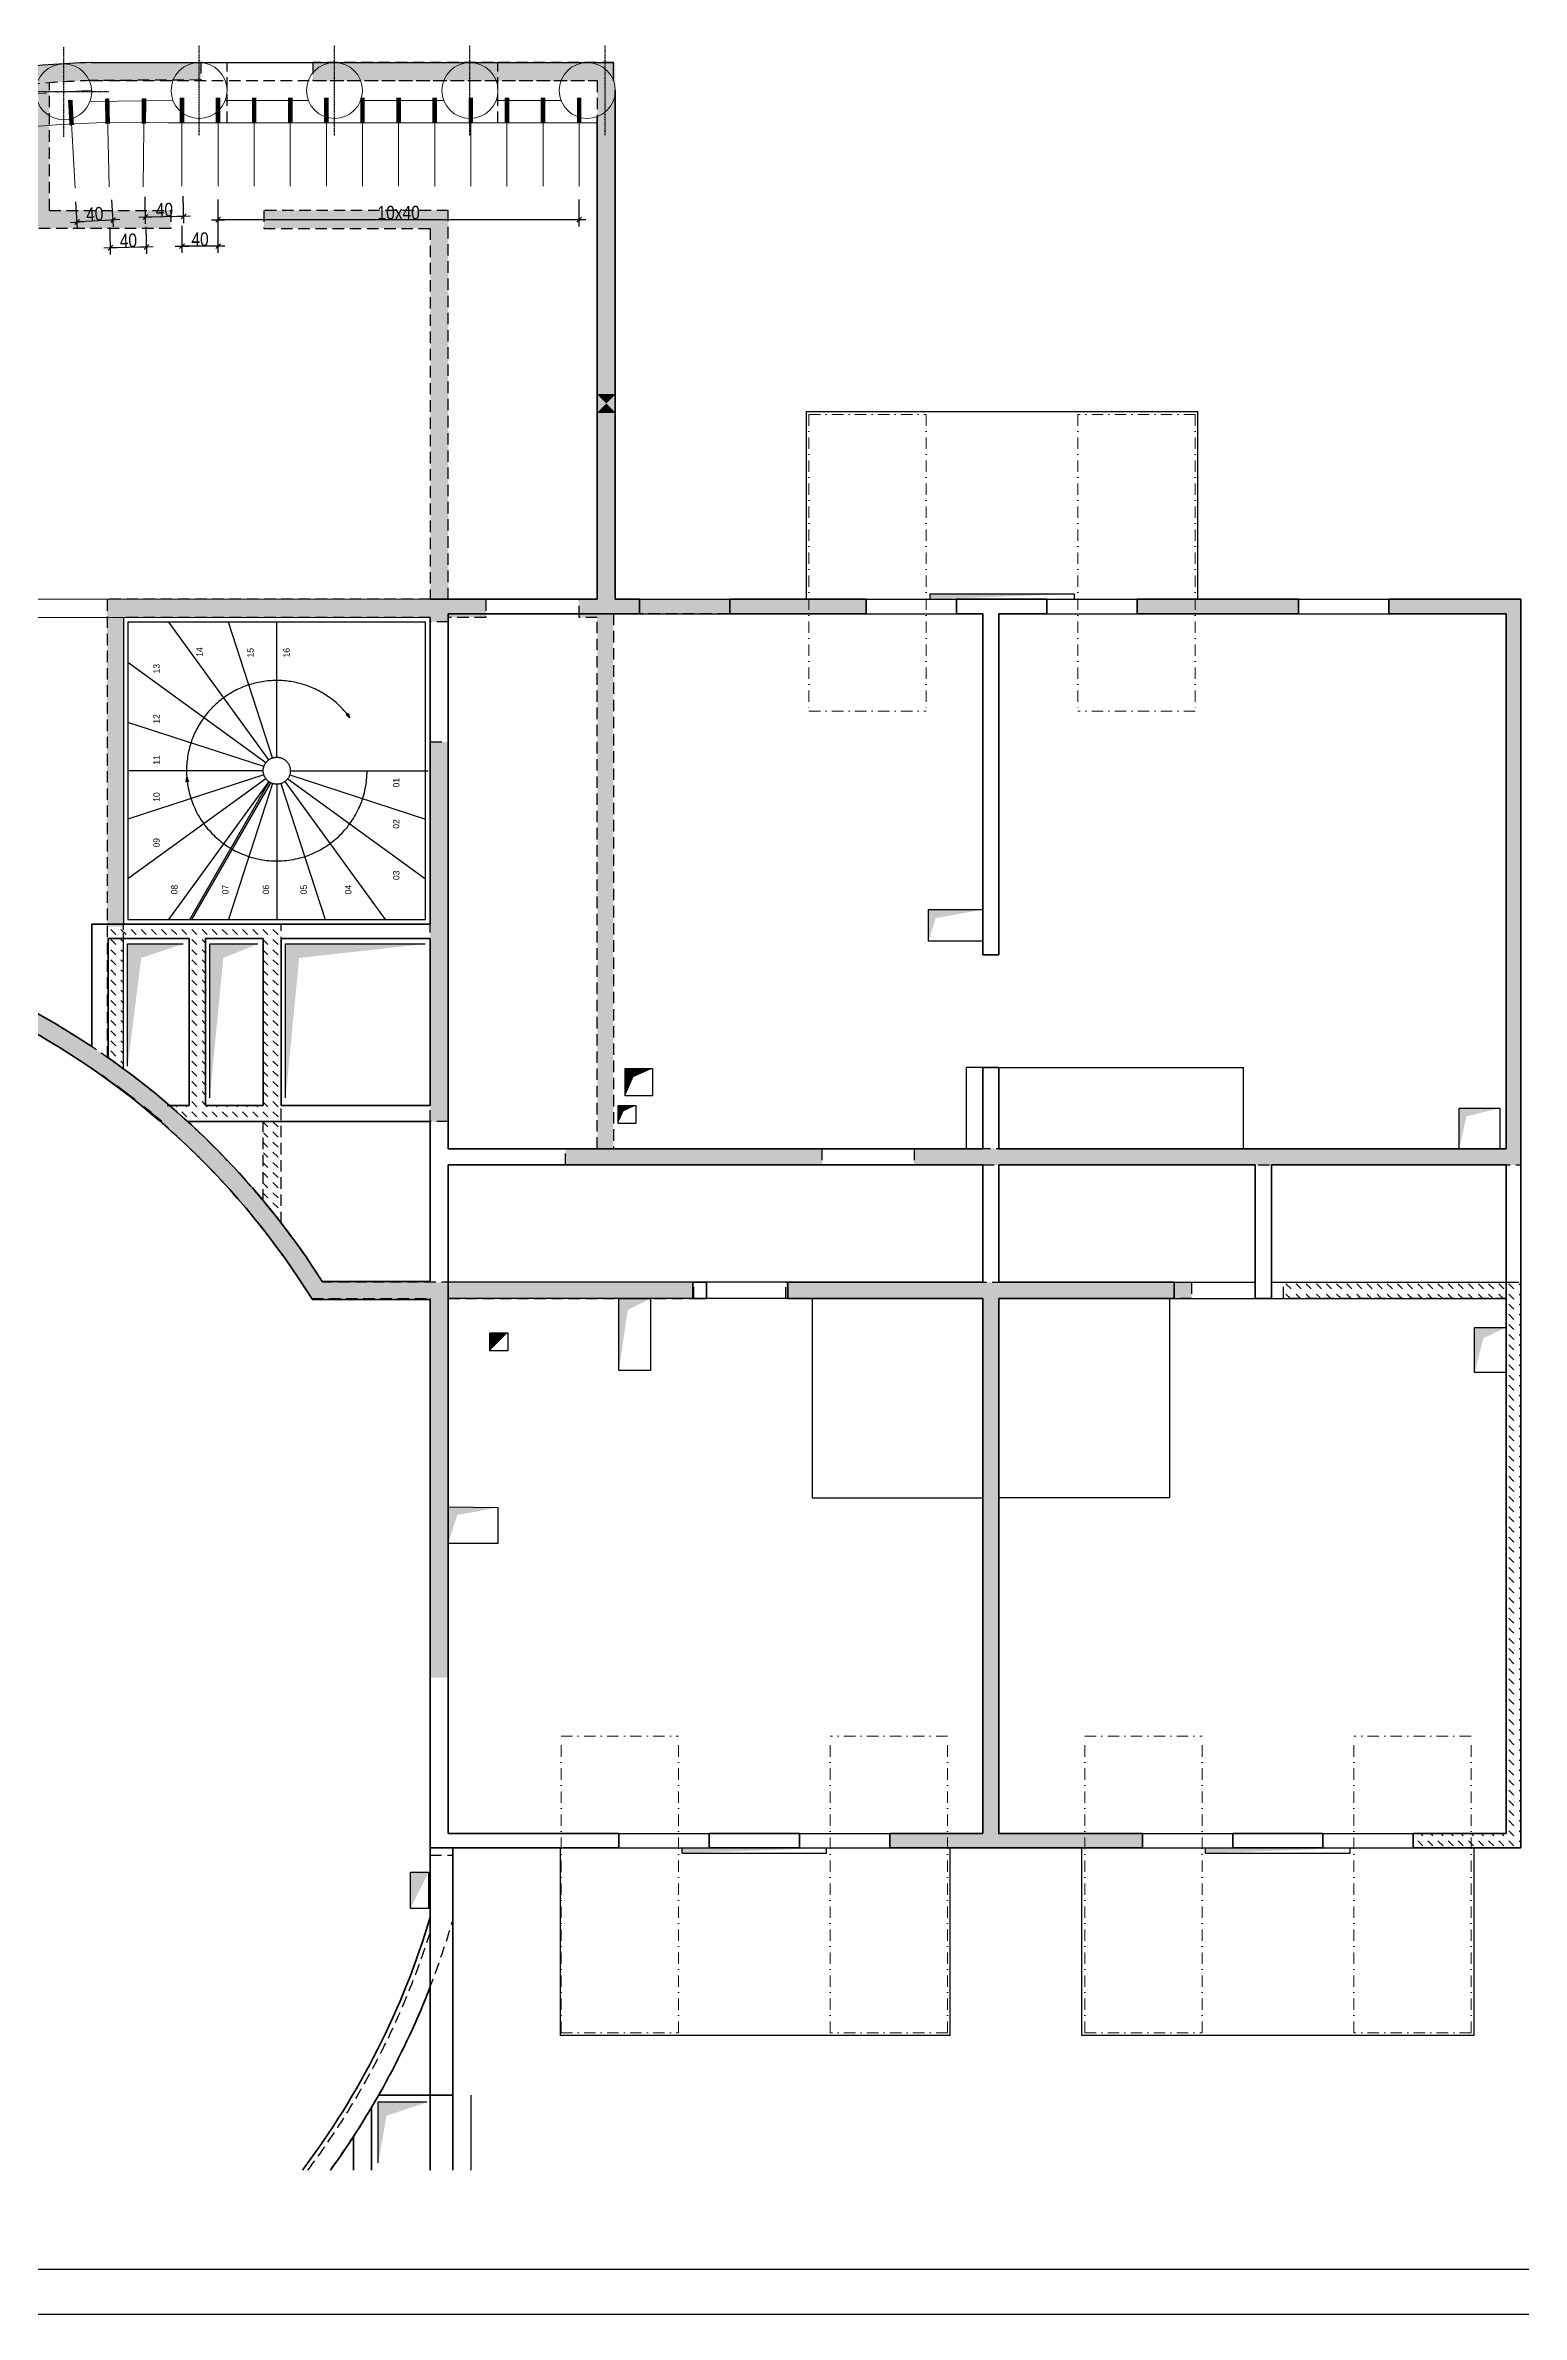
# Model space of a CAD drawing. Header units: millimetres. Extents: x 2049 to 26244, y -43633 to -34245.
# Drawn here: x 20095 to 21731, y -43633 to -41118 of the extents above; entities that cross this region are included whole.
import ezdxf

# ---------------------------------------------------------------- set-up
doc = ezdxf.new("R2010")
doc.units = ezdxf.units.MM
doc.linetypes.add('CACHEX2', pattern=[19.05, 12.7, -6.35])
doc.linetypes.add('TIRETPTX2', pattern=[50.8, 25.4, -12.7, 0, -12.7])
for name, color, linetype in [('01-Cad  2', 1, 'Continuous'), ('01_ARMA_INF', 50, 'Continuous'), ('01_cote_gen', 4, 'Continuous'), ('01_linteaux', 2, 'Continuous'), ('01_murs_sup', 2, 'CACHEX2'), ('01_poch_murs', 253, 'Continuous'), ('01_resv', 32, 'Continuous'), ('AA_COTES', 2, 'Continuous')]:
    doc.layers.add(name, color=color, linetype=linetype)
for name, color, linetype, lineweight in [('01_murs_coup', 5, 'Continuous', 60), ('01_PIEUX', 5, 'Continuous', 60), ('01_tram_axes', 2, 'TIRETPTX2', 9)]:
    doc.layers.add(name, color=color, linetype=linetype, lineweight=lineweight)
doc.styles.add('Eurostile', font='')
doc.styles.add('STYLE2', font='ARIALN.TTF')
doc.styles.get('Eurostile').set_extended_font_data('Eurostile')
doc.dimstyles.new('JB50', dxfattribs={"dimscale": 0.1, "dimtxt": 150, "dimasz": 15, "dimexe": 0.1, "dimexo": 0.1, "dimgap": 0.09, "dimtad": 1, "dimdec": 1, "dimdsep": 46, "dimtxsty": 'STYLE2', "dimblk1": 'BOND_G', "dimblk2": 'BOND_D', "dimsah": 1, "dimcen": 1.5, "dimdle": 0.01, "dimse1": 1, "dimse2": 1, "dimclrd": 4, "dimclre": 2, "dimclrt": 6, "dimazin": 2, "dimtfac": 2.333333, "dimtdec": 1, "dimtix": 1, "dimtmove": 2, "dimatfit": 3, "dimldrblk": 'BOND_G', "dimfxl": 1, "dimtolj": 1, "dimtzin": 0, "dimarcsym": 0})
pattern_1 = [(135, (7073.18, 5693.8384), (-11.2253202, 9e-16), [7.9375, -7.9375])]

# ---------------------------------------------------------------- blocks, each defined once
blk = doc.blocks.new('BOND_G')
at = {"layer": 'AA_COTES', "color": 0}
for p, q in [((5, 0), (-5, 0)), ((1.8, 1.8), (-1.8, -1.8)), ((0, -5), (0, 15))]:
    blk.add_line(p, q, dxfattribs=at)
blk = doc.blocks.new('BOND_D')
at = {"layer": 'AA_COTES', "color": 0}
for p, q in [((5, 0), (-5, 0)), ((-1.8, -1.8), (1.8, 1.8)), ((0, 5), (0, -15))]:
    blk.add_line(p, q, dxfattribs=at)
blk = doc.blocks.new('*D9534')
at = {"layer": '01_cote_gen', "color": 4, "lineweight": -2, "ltscale": 5, "transparency": 16777216}
blk.add_line((20685.2, -41311.2), (20288.2, -41311.2), dxfattribs=at)
at = {"layer": 'Defpoints', "color": 0, "ltscale": 5, "transparency": 16777216}
for p in [(20286.7, -41274), (20686.7, -41274), (20286.7, -41311.2)]:
    blk.add_point(p, dxfattribs=at)
at = {"layer": '01_cote_gen', "color": 4, "lineweight": -2, "ltscale": 5, "transparency": 16777216, "xscale": 1.5, "yscale": 1.5, "zscale": 1.5, "rotation": 180}
blk.add_blockref('BOND_D', (20286.7, -41311.2), dxfattribs=at)
at = {"layer": '01_cote_gen', "color": 4, "lineweight": -2, "ltscale": 5, "transparency": 16777216, "xscale": 1.5, "yscale": 1.5, "zscale": 1.5}
blk.add_blockref('BOND_G', (20686.7, -41311.2), dxfattribs=at)
at = {"layer": '01_cote_gen', "color": 6, "lineweight": 0, "ltscale": 5, "transparency": 16777216, "insert": (20486.7, -41303.5), "char_height": 15, "attachment_point": 5, "style": 'STYLE2'}
blk.add_mtext('\\A1;10x40', dxfattribs=at)
blk = doc.blocks.new('*D9535')
at = {"layer": '01_cote_gen', "color": 4, "lineweight": -2, "ltscale": 5, "transparency": 16777216}
blk.add_line((20285.2, -41340.5), (20248.2, -41340.5), dxfattribs=at)
at = {"layer": 'Defpoints', "color": 0, "ltscale": 5, "transparency": 16777216}
for p in [(20246.7, -41204), (20286.7, -41204), (20246.7, -41340.5)]:
    blk.add_point(p, dxfattribs=at)
at = {"layer": '01_cote_gen', "color": 4, "lineweight": -2, "ltscale": 5, "transparency": 16777216, "xscale": 1.5, "yscale": 1.5, "zscale": 1.5}
for name, p, rotation in [('BOND_D', (20246.7, -41340.5), 180.0000006317008), ('BOND_G', (20286.7, -41340.5), 6.317007716916124e-07)]:
    blk.add_blockref(name, p, dxfattribs=dict(at, rotation=rotation))
at = {"layer": '01_cote_gen', "color": 6, "lineweight": 0, "ltscale": 5, "transparency": 16777216, "insert": (20266.7, -41332.9), "char_height": 15, "attachment_point": 5, "rotation": 0, "style": 'STYLE2'}
blk.add_mtext('\\A1;40', dxfattribs=at)
blk = doc.blocks.new('*D9536')
at = {"layer": '01_cote_gen', "color": 4, "lineweight": -2, "ltscale": 5, "transparency": 16777216}
blk.add_line((20247, -41307.6), (20207.7, -41308.3), dxfattribs=at)
at = {"layer": 'Defpoints', "color": 0, "ltscale": 5, "transparency": 16777216}
for p in [(20204.4, -41204.8), (20246.7, -41204), (20206.2, -41308.3)]:
    blk.add_point(p, dxfattribs=at)
at = {"layer": '01_cote_gen', "color": 4, "lineweight": -2, "ltscale": 5, "transparency": 16777216, "xscale": 1.5, "yscale": 1.5, "zscale": 1.5}
for name, p, rotation in [('BOND_D', (20206.2, -41308.3), 181.0204025786133), ('BOND_G', (20248.5, -41307.6), 1.020402578613293)]:
    blk.add_blockref(name, p, dxfattribs=dict(at, rotation=rotation))
at = {"layer": '01_cote_gen', "color": 6, "lineweight": 0, "ltscale": 5, "transparency": 16777216, "insert": (20227.2, -41300.3), "char_height": 15, "attachment_point": 5, "rotation": 1.0204, "style": 'STYLE2'}
blk.add_mtext('\\A1;40', dxfattribs=at)
blk = doc.blocks.new('*D9537')
at = {"layer": '01_cote_gen', "color": 4, "lineweight": -2, "ltscale": 5, "transparency": 16777216}
blk.add_line((20205.9, -41341.6), (20169, -41342.4), dxfattribs=at)
at = {"layer": 'Defpoints', "color": 0, "ltscale": 5, "transparency": 16777216}
for p in [(20164.4, -41205.7), (20204.4, -41204.8), (20167.5, -41342.4)]:
    blk.add_point(p, dxfattribs=at)
at = {"layer": '01_cote_gen', "color": 4, "lineweight": -2, "ltscale": 5, "transparency": 16777216, "xscale": 1.5, "yscale": 1.5, "zscale": 1.5}
for name, p, rotation in [('BOND_D', (20167.5, -41342.4), 181.282014071053), ('BOND_G', (20207.4, -41341.5), 1.282014071053048)]:
    blk.add_blockref(name, p, dxfattribs=dict(at, rotation=rotation))
at = {"layer": '01_cote_gen', "color": 6, "lineweight": 0, "ltscale": 5, "transparency": 16777216, "insert": (20187.3, -41334.3), "char_height": 15, "attachment_point": 5, "rotation": 1.282, "style": 'STYLE2'}
blk.add_mtext('\\A1;40', dxfattribs=at)
blk = doc.blocks.new('*D9538')
at = {"layer": '01_cote_gen', "color": 4, "lineweight": -2, "ltscale": 5, "transparency": 16777216}
blk.add_line((20168.9, -41311.6), (20132, -41313.7), dxfattribs=at)
at = {"layer": 'Defpoints', "color": 0, "ltscale": 5, "transparency": 16777216}
for p in [(20124.5, -41207.2), (20164.4, -41204.9), (20130.5, -41313.8)]:
    blk.add_point(p, dxfattribs=at)
at = {"layer": '01_cote_gen', "color": 4, "lineweight": -2, "ltscale": 5, "transparency": 16777216, "xscale": 1.5, "yscale": 1.5, "zscale": 1.5}
for name, p, rotation in [('BOND_D', (20130.5, -41313.8), 183.2279140710264), ('BOND_G', (20170.4, -41311.6), 3.227914071026428)]:
    blk.add_blockref(name, p, dxfattribs=dict(at, rotation=rotation))
at = {"layer": '01_cote_gen', "color": 6, "lineweight": 0, "ltscale": 5, "transparency": 16777216, "insert": (20150, -41305), "char_height": 15, "attachment_point": 5, "rotation": 3.2279, "style": 'STYLE2'}
blk.add_mtext('\\A1;40', dxfattribs=at)

msp = doc.modelspace()

# ---------------------------------------------------------------- hatches: boundary and pattern name
at = {"layer": '01_murs_sup', "ltscale": 200}
h = msp.add_hatch(dxfattribs=at)
h.set_pattern_fill('DASH', color=256, scale=2.5, angle=135)
h.set_pattern_definition(pattern_1)
h.paths.add_polyline_path([(20234.16, -41300.94), (20099.81, -41300.94), (20099.81, -41159.55, -0.0095803), (20146.67, -41157.01), (20267.6, -41156.37), (20267.49, -41136.37), (20146.26, -41137.01, 0.3003693), (19028.36, -41932.28), (19049.82, -41932.28, -0.111323), (19352.58, -41486.72), (19352.58, -41932.28), (19372.58, -41932.28), (19372.58, -41468.42, -0.1614566), (20079.81, -41161.18), (20079.81, -41320.94), (20234.16, -41320.94)])
h.paths.add_polyline_path([(19809.63, -41615.68), (19774.63, -41615.68), (19774.63, -41650.68), (19809.63, -41650.68)], flags=17)
h.paths.add_polyline_path([(20000.08, -41588.68), (19965.08, -41588.68), (19965.08, -41623.68), (20000.08, -41623.68)], flags=17)
h = msp.add_hatch(dxfattribs=at)
h.set_pattern_fill('DASH', color=256, scale=2.5, angle=135)
h.set_pattern_definition(pattern_1)
h.paths.add_polyline_path([(20726.67, -41137.02), (20391.72, -41137.02), (20391.72, -41157.02), (20706.67, -41157.02), (20706.63, -41732), (20686.5, -41732), (20686.5, -41752), (20706.67, -41752), (20706.67, -42341), (20671.63, -42341), (20671.63, -42358.95), (20955.67, -42358.95), (20955.67, -42341), (20724.67, -42341), (20724.67, -41748), (21004.67, -41748), (21004.67, -41732), (20726.67, -41732)])
h.paths.add_polyline_path([(20583.42, -41732), (20541.71, -41732), (20541.71, -41300.94), (20337.36, -41300.94), (20337.36, -41320.94), (20521.71, -41320.94), (20521.71, -41732), (20163.71, -41732), (20163.71, -42095), (20181.71, -42095), (20181.71, -41752), (20521.71, -41752), (20521.71, -41756.9), (20541.76, -41756.9), (20541.71, -41752), (20583.42, -41752)])
h = msp.add_hatch(dxfattribs=at)
h.set_pattern_fill('DASH', color=256, scale=2.5, angle=135)
h.set_pattern_definition(pattern_1)
h.paths.add_polyline_path([(20541.67, -41890), (20521.71, -41890), (20521.71, -42311), (20541.71, -42311)])
h.paths.add_polyline_path([(21483.67, -41732), (21304.67, -41732), (21304.67, -41748), (21483.67, -41748)], flags=17)
h.paths.add_polyline_path([(21729.67, -41732), (21583.67, -41732), (21583.67, -41748), (21713.67, -41748), (21713.67, -42341), (21057.67, -42341), (21057.67, -42358.95), (21729.67, -42359)])
h.paths.add_polyline_path([(21365.09, -42489.05), (20915.67, -42489.05), (20915.67, -42507), (21133.67, -42507), (21133.67, -43100), (21030.67, -43100), (21030.67, -43116), (21310.67, -43116), (21310.67, -43100), (21151.67, -43100), (21151.67, -42507), (21365.09, -42506.95)])
h.paths.add_polyline_path([(22643.67, -42341), (22327.71, -42341), (22327.63, -41748), (22423.67, -41748), (22423.67, -41732), (22163.67, -41732), (22163.67, -41748), (22309.71, -41748), (22309.71, -42341), (22097.71, -42341), (22097.71, -42359), (22643.67, -42359)])
for points in [[(20430.59, -41858.46), (20432.62, -41863.22), (20428.48, -41860.11)], [(20251.24, -41934.22), (20251.97, -41929.1), (20253.9, -41933.9)]]:
    msp.add_hatch(color=256, dxfattribs=at).paths.add_polyline_path(points)
h = msp.add_hatch(dxfattribs=at)
h.set_pattern_fill('DASH', color=256, scale=2.5, angle=135)
h.set_pattern_definition(pattern_1)
h.paths.add_polyline_path([(20813.57, -42489), (20402.66, -42489, 0.2561511), (19656.09, -42079.68), (19372.58, -42079.68), (19372.58, -41932.28), (19352.58, -41932.28), (19352.58, -42099.68), (19656.09, -42099.68, -0.2587896), (20390.37, -42507), (20521.67, -42507), (20521.67, -42927.32), (20541.67, -42927.32), (20541.67, -42507), (20813.68, -42507.05)])
h = msp.add_hatch(dxfattribs=at)
h.set_pattern_fill('DASH', color=256, scale=2.5, angle=135)
h.set_pattern_definition([(135, (7073.48, 5693.8384), (-11.2253202, 9e-16), [7.9375, -7.9375])])
edge = h.paths.add_edge_path()
edge.add_line((20357.01, -42092), (20164.01, -42092))
edge.add_line((20164.01, -42092), (20164.01, -42239.62))
edge.add_arc((19656.39, -42965.17), 885.5, 53.58804, 55.02218, ccw=False)
edge.add_line((20182.01, -42252.55), (20182.01, -42108))
edge.add_line((20182.01, -42108), (20254.76, -42108))
edge.add_line((20254.76, -42108), (20254.76, -42293))
edge.add_line((20254.76, -42293), (20230.5, -42293))
edge.add_arc((20170.84, -42391.51), 115.17, 44.35067, 58.79728, ccw=False)
edge.add_line((20253.19, -42311), (20337.01, -42311))
edge.add_line((20337.01, -42311), (20337.01, -42398.73))
edge.add_arc((19656.39, -42965.17), 885.5, 37.70066, 39.76896, ccw=False)
edge.add_line((20357.01, -42423.66), (20357.01, -42092))
h.paths.add_polyline_path([(20337.01, -42108), (20337.01, -42293), (20272.76, -42293), (20272.76, -42108)], flags=16)
h = msp.add_hatch(dxfattribs=at)
h.set_pattern_fill('DASH', color=256, scale=2.5, angle=135)
h.set_pattern_definition(pattern_1)
h.paths.add_polyline_path([(21729.67, -42489), (21467.09, -42489), (21467.09, -42506.95), (21713.67, -42507), (21713.67, -43100), (21610.67, -43100), (21610.67, -43116), (21729.67, -43116)])

# ---------------------------------------------------------------- linework, layer by layer
at = {"layer": '01-Cad  2'}
for p, q in [((25194.09, -43583.32, 0.01), (18929.23, -43583.32, -0.3)), ((25194.09, -43633.32, 0.01), (18879.23, -43633.32, -0.3))]:
    msp.add_line(p, q, dxfattribs=at)
at = {"layer": '01_ARMA_INF', "linetype": 'Continuous', "lineweight": 0}
for p, q in [((20128.43, -41276.36), (20122.91, -41178.52)), ((20165.97, -41274.93), (20163.78, -41176.95)), ((20203.54, -41274.77), (20204.68, -41176.77)), ((20246.67, -41274.02), (20246.67, -41176.02)), ((20286.67, -41274.02), (20286.67, -41176.02)), ((20326.67, -41274.02), (20326.67, -41176.02)), ((20366.67, -41274.02), (20366.67, -41176.02)), ((20406.67, -41274.02), (20406.67, -41176.02)), ((20446.67, -41274.02), (20446.67, -41176.02)), ((20486.67, -41274.02), (20486.67, -41176.02)), ((20526.67, -41274.02), (20526.67, -41176.02)), ((20566.67, -41274.02), (20566.67, -41176.02)), ((20606.67, -41274.02), (20606.67, -41176.02)), ((20646.67, -41274.02), (20646.67, -41176.02)), ((20686.67, -41274.02), (20686.67, -41176.02))]:
    msp.add_line(p, q, dxfattribs=at)
at = {"layer": '01_ARMA_INF', "linetype": 'Continuous', "lineweight": 0, "const_width": 5, "flags": 128}
for points in [[(20164.4, -41204.94), (20163.78, -41176.95)], [(20204.35, -41204.77), (20204.68, -41176.77)], [(20246.67, -41204.02), (20246.67, -41176.02)], [(20286.67, -41204.02), (20286.67, -41176.02)], [(20326.67, -41204.02), (20326.67, -41176.02)], [(20366.67, -41204.02), (20366.67, -41176.02)], [(20406.67, -41204.02), (20406.67, -41176.02)], [(20446.67, -41204.02), (20446.67, -41176.02)], [(20486.67, -41204.02), (20486.67, -41176.02)], [(20526.67, -41204.02), (20526.67, -41176.02)], [(20566.67, -41204.02), (20566.67, -41176.02)], [(20606.67, -41204.02), (20606.67, -41176.02)], [(20646.67, -41204.02), (20646.67, -41176.02)], [(20686.67, -41204.02), (20686.67, -41176.02)], [(20124.48, -41206.47), (20122.91, -41178.52)]]:
    msp.add_lwpolyline(points, dxfattribs=at)
at = {"layer": '01_linteaux', "linetype": 'TIRETPTX2', "ltscale": 0.01}
for p, q in [((20115.73, -41219.44), (20115.73, -41119.44)), ((20265.65, -41218.02), (20265.65, -41118.02)), ((20415.65, -41218.02), (20415.65, -41118.02)), ((20565.65, -41218.02), (20565.65, -41118.02)), ((20715.65, -41218.02), (20715.65, -41118.02)), ((20715.65, -41218.02), (20715.65, -41118.02)), ((20165.73, -41169.44), (20065.73, -41169.44))]:
    msp.add_line(p, q, dxfattribs=at)
at = {"layer": '01_linteaux', "ltscale": 0.1}
for p, q in [((20938.14, -41524), (20938.14, -41732)), ((20938.14, -41524), (21372.14, -41524)), ((21372.14, -41732), (21372.14, -41524)), ((21075.14, -41726), (21235.14, -41726)), ((21075.14, -41726), (21075.14, -41732)), ((21235.14, -41726), (21235.14, -41732)), ((20753.67, -41732), (20853.67, -41732)), ((20753.67, -41748), (20853.67, -41748)), ((21004.67, -41732), (21104.67, -41732)), ((21004.67, -41748), (21104.67, -41748)), ((21204.67, -41732), (21304.67, -41732)), ((21204.67, -41748), (21304.67, -41748)), ((21483.69, -41732), (21583.69, -41732)), ((21483.69, -41748), (21583.69, -41748)), ((21115.67, -42341), (21115.67, -42251)), ((21133.67, -42251), (21115.67, -42251)), ((21151.67, -42251), (21422.67, -42251)), ((21422.67, -42341), (21422.67, -42251)), ((20812.67, -42489), (20541.67, -42489)), ((20812.67, -42507), (20541.67, -42507)), ((20917.67, -42489), (20827.67, -42489)), ((20917.67, -42507), (20827.67, -42507)), ((20944.67, -42507), (20944.67, -42728)), ((21340.67, -42507), (21340.67, -42728)), ((21345.67, -42489), (21435.67, -42489)), ((21345.67, -42507), (21435.67, -42507)), ((21453.67, -42489), (21713.67, -42489)), ((21453.67, -42507), (21713.67, -42507)), ((20944.67, -42728), (21133.67, -42728)), ((21340.67, -42728), (21151.67, -42728)), ((20730.67, -43100), (20830.67, -43100)), ((20930.67, -43100), (21030.67, -43100)), ((21310.67, -43100), (21410.67, -43100)), ((21510.67, -43100), (21610.67, -43100)), ((20665.67, -43116), (20665.67, -43324)), ((20730.67, -43116), (20830.67, -43116)), ((20800.67, -43122), (20800.67, -43116)), ((20800.67, -43122), (20960.67, -43122)), ((20930.2, -43116), (20830.2, -43116)), ((20930.67, -43116), (21030.67, -43116)), ((20960.67, -43122), (20960.67, -43116)), ((21097.67, -43324), (21097.67, -43116)), ((21243.67, -43324), (21243.67, -43116)), ((21310.67, -43116), (21410.67, -43116)), ((21380.67, -43122), (21380.67, -43116)), ((21380.67, -43122), (21540.67, -43122)), ((21511.2, -43116), (21411.2, -43116)), ((21510.67, -43116), (21610.67, -43116)), ((21540.67, -43122), (21540.67, -43116)), ((21677.67, -43116), (21677.67, -43324)), ((21097.67, -43324), (20665.67, -43324)), ((21677.67, -43324), (21243.67, -43324))]:
    msp.add_line(p, q, dxfattribs=at)
at = {"layer": '01_linteaux', "color": 253}
for p, q in [((20463.59, -43398.01), (20463.59, -43465.25)), ((20517.81, -43398.01), (20463.59, -43398.01))]:
    msp.add_line(p, q, dxfattribs=at)
at = {"layer": '01_linteaux', "linetype": 'Continuous', "ltscale": 0.05}
msp.add_line((20566.67, -43390), (20566.67, -43473.09), dxfattribs=at)
at = {"layer": '01_linteaux', "ltscale": 0.1}
for points in [[(21075.14, -41732), (21075.14, -41726), (21235.14, -41726)], [(20800.67, -43122), (20800.67, -43116), (20960.67, -43116)], [(21380.67, -43122), (21380.67, -43116), (21540.67, -43116)]]:
    msp.add_solid(points, dxfattribs=at)
at = {"layer": '01_linteaux', "color": 253}
for points in [[(20517.81, -43398.01), (20463.59, -43398.01), (20473.24, -43412.98)], [(20463.59, -43398.01), (20463.59, -43467.88), (20473.24, -43412.98)]]:
    msp.add_solid(points, dxfattribs=at)
at = {"layer": '01_murs_coup', "ltscale": 0.1}
for p, q in [((20726.67, -41732), (20726.67, -41168.02)), ((20726.67, -41732), (20726.67, -41168.02)), ((20706.67, -41732), (20706.67, -41197)), ((20706.67, -41732), (20706.67, -41197)), ((20706.67, -41732), (20521.68, -41732)), ((20706.67, -41732), (20521.68, -41732)), ((20521.68, -42092), (20521.68, -41752)), ((20541.67, -41748), (20541.67, -42341)), ((20753.67, -41748), (20541.67, -41748)), ((20541.67, -41748), (20541.67, -42341.06)), ((20541.68, -41748), (20541.68, -41758)), ((20753.67, -41732), (20726.67, -41732)), ((20753.67, -41732), (20753.67, -41748)), ((21004.67, -41732), (20853.67, -41732)), ((20853.67, -41732), (20853.67, -41748)), ((21004.67, -41748), (20853.67, -41748)), ((21004.67, -41732), (21004.67, -41748)), ((21204.67, -41732), (21104.67, -41732)), ((21104.67, -41732), (21104.67, -41748)), ((21204.67, -41732), (21104.67, -41732)), ((21133.67, -41748), (21104.67, -41748)), ((21133.67, -41748), (21133.67, -42126)), ((21204.67, -41748), (21151.67, -41748)), ((21151.67, -41748), (21151.67, -42126)), ((21204.67, -41732), (21204.67, -41748)), ((21483.69, -41732), (21304.67, -41732)), ((21304.67, -41732), (21304.67, -41748)), ((21483.69, -41748), (21304.67, -41748)), ((21483.69, -41732), (21483.69, -41748)), ((21729.67, -41732), (21583.69, -41732)), ((21583.69, -41732), (21583.69, -41748)), ((21713.67, -41748), (21583.69, -41748)), ((21713.67, -42341), (21713.67, -41748)), ((21729.67, -43116), (21729.67, -41732)), ((20146.72, -42092), (20521.67, -42092)), ((20146.72, -42092), (20146.72, -42227.77)), ((20164.72, -42108), (20254.72, -42108)), ((20164.72, -42108), (20164.72, -42240.06)), ((20254.72, -42108), (20254.72, -42293)), ((20272.72, -42108), (20336.67, -42108)), ((20272.72, -42108), (20272.72, -42293)), ((20336.67, -42108), (20336.67, -42293)), ((20356.67, -42108), (20356.67, -42293)), ((20356.67, -42108), (20521.67, -42108)), ((20521.67, -42108), (20521.67, -42293)), ((21133.67, -42126), (21151.67, -42126)), ((21133.67, -42251), (21133.67, -42341)), ((21133.67, -42251), (21151.67, -42251)), ((21151.67, -42251), (21151.67, -42341)), ((20230.28, -42293), (20254.72, -42293)), ((20272.72, -42293), (20336.67, -42293)), ((20356.67, -42293), (20521.67, -42293)), ((20252.97, -42311), (20521.67, -42311)), ((20521.67, -42488), (20521.67, -42311)), ((20521.67, -42488), (20521.67, -42311)), ((20541.67, -42341), (21133.67, -42341)), ((21151.67, -42341), (21713.67, -42341)), ((20541.67, -42358.95), (20541.67, -43100)), ((20541.67, -42359), (21133.67, -42359)), ((20541.67, -42359), (20541.67, -43100)), ((21133.67, -42359), (21133.67, -42489)), ((21151.67, -42359), (21151.67, -42489)), ((21151.67, -42359), (21435.67, -42359)), ((21435.67, -42359), (21435.67, -42507)), ((21453.67, -42359), (21453.67, -42507)), ((21453.67, -42359), (21713.67, -42359)), ((21713.67, -43100), (21713.67, -42359)), ((20521.67, -42508), (20391.07, -42508)), ((20521.67, -42508), (20391.07, -42508)), ((20521.67, -42488), (20402.1, -42488)), ((20521.66, -43209.97), (20521.67, -42508)), ((20521.67, -42508), (20521.67, -43116)), ((20812.67, -42489), (20827.67, -42489)), ((20812.67, -42507), (20812.67, -42489)), ((20812.67, -42507), (20827.67, -42507)), ((20827.67, -42507), (20827.67, -42489)), ((20917.67, -42489), (21133.67, -42489)), ((20917.67, -42507), (20917.67, -42489)), ((20917.67, -42507), (21133.67, -42507)), ((21133.67, -42507), (21133.67, -43100)), ((21151.67, -42489), (21345.67, -42489)), ((21151.67, -42507), (21151.67, -43100)), ((21151.67, -42507), (21345.67, -42507)), ((21345.67, -42507), (21345.67, -42489)), ((21435.67, -42507), (21453.67, -42507)), ((20541.67, -43100), (20730.67, -43100)), ((20730.67, -43100), (20730.67, -43116)), ((20830.67, -43100), (20930.67, -43100)), ((20830.67, -43100), (20830.67, -43116)), ((20930.67, -43100), (20930.67, -43116)), ((21030.67, -43100), (21133.67, -43100)), ((21030.67, -43100), (21030.67, -43116)), ((21151.67, -43100), (21310.67, -43100)), ((21310.67, -43100), (21310.67, -43116)), ((21410.67, -43100), (21510.67, -43100)), ((21410.67, -43116), (21410.67, -43100)), ((21510.67, -43100), (21510.67, -43116)), ((21610.67, -43100), (21713.67, -43100)), ((21610.67, -43100), (21610.67, -43116)), ((20521.67, -43116), (20730.67, -43116)), ((20521.67, -43116), (20521.67, -43473.09)), ((20546.67, -43116), (20546.67, -43473.09)), ((20830.67, -43116), (20930.67, -43116)), ((21030.67, -43116), (21310.67, -43116)), ((21410.67, -43116), (21510.67, -43116)), ((21411.67, -43116), (21511.67, -43116)), ((21610.67, -43116), (21729.67, -43116)), ((20456.67, -43403.61), (20456.67, -43473.09)), ((20521.67, -43390), (20464.56, -43390)), ((20546.67, -43390), (20521.67, -43390)), ((20436.67, -43435.85), (20436.67, -43473.09))]:
    msp.add_line(p, q, dxfattribs=at)
at = {"layer": '01_murs_coup', "linetype": 'Continuous', "lineweight": 5}
for p, q in [((20726.67, -41191), (20726.67, -41168.02)), ((20726.67, -41191), (20726.67, -41168.02)), ((20049.38, -41732), (20521.68, -41732.01)), ((20056.94, -41752), (20521.71, -41752)), ((20157.99, -42259.46), (20178.82, -42275.2))]:
    msp.add_line(p, q, dxfattribs=at)
at = {"layer": '01_murs_coup', "ltscale": 0.1}
for centre, radius, start, end in [((19656.17, -42966.17), 886.49, 56.40214, 89.23469), ((19656.17, -42965.17), 865.5, 31.88506, 90), ((19656.71, -42964.04), 884.44, 32.56407, 54.94303), ((19672.66, -42939.67), 886, 322.98266, 343.38543), ((19672.66, -42939.67), 911, 324.15924, 338.7414)]:
    msp.add_arc(centre, radius, start, end, dxfattribs=at)
at = {"layer": '01_murs_sup', "ltscale": 200}
for p, q in [((20146.07, -41137.02), (20724.67, -41137.02)), ((20724.67, -41157.06), (20724.67, -41137.02)), ((20181.71, -41752), (20181.71, -42092)), ((20342.9, -41909.87), (20232.01, -41757.25)), ((20347.08, -41907.74), (20298.18, -41757.25)), ((20351.71, -41907), (20351.71, -41757.25)), ((20339.58, -41913.19), (20186.71, -41802.12)), ((20337.45, -41917.37), (20186.71, -41868.39)), ((20336.71, -41922), (20186.71, -41922)), ((20337.45, -41926.64), (20186.71, -41975.61)), ((20365.98, -41926.64), (20516.47, -41975.53)), ((20366.71, -41922), (20519.21, -41922)), ((20339.58, -41930.82), (20186.71, -42041.88)), ((20342.9, -41934.14), (20231.83, -42087)), ((20255.3, -42087), (20343.35, -41934.49)), ((20257.61, -42087), (20345.08, -41935.49)), ((20347.08, -41936.27), (20298.1, -42087)), ((20351.71, -41937), (20351.71, -42087)), ((20356.35, -41936.27), (20405.33, -42087)), ((20360.53, -41934.14), (20471.59, -42087)), ((20363.85, -41930.82), (20516.47, -42041.7)), ((20181.71, -42252.46), (20181.71, -42108))]:
    msp.add_line(p, q, dxfattribs=at)
at = {"layer": '01_murs_sup'}
for p, q in [((20267.49, -41136.37), (20267.6, -41156.37)), ((20296.65, -41204.02), (20296.65, -41137.02)), ((20724.67, -41137.02), (20391.72, -41137.02)), ((20391.72, -41137.02), (20391.72, -41157.02)), ((20596.65, -41204.02), (20596.65, -41137.02)), ((20099.81, -41300.94), (20099.81, -41159.55)), ((20146.42, -41157.02), (20706.67, -41157.02)), ((20267.6, -41156.37), (20146.67, -41157.01)), ((20391.72, -41157.02), (20706.67, -41157.02)), ((20706.67, -41157.02), (20706.63, -41732)), ((20099.81, -41300.94), (20234.16, -41300.94)), ((20234.16, -41300.94), (20234.16, -41320.94)), ((20541.71, -41300.94), (20337.36, -41300.94)), ((20337.36, -41300.94), (20337.36, -41320.94)), ((20541.71, -41732), (20541.71, -41300.94)), ((20234.16, -41320.94), (20079.81, -41320.94)), ((20337.36, -41320.94), (20521.71, -41320.94)), ((20521.71, -41320.94), (20521.71, -41732)), ((20521.71, -41732), (20163.71, -41732)), ((20163.71, -41732), (20163.71, -42239.54)), ((20521.71, -41752), (20181.71, -41752)), ((20521.71, -41756.9), (20521.71, -41752)), ((20583.42, -41732), (20541.71, -41732)), ((20541.76, -41757), (20541.71, -41752)), ((20583.42, -41752), (20541.71, -41752)), ((20583.42, -41732), (20583.42, -41752)), ((20686.5, -41752), (20686.5, -41732)), ((20686.5, -41732), (20706.67, -41732)), ((20706.67, -41752), (20686.5, -41752)), ((20706.67, -42341), (20706.67, -41752)), ((21004.67, -41748), (20724.67, -41748)), ((20724.67, -41748), (20724.67, -42341)), ((21004.67, -41732), (21004.67, -41748)), ((21304.67, -41748), (21304.67, -41732)), ((21304.67, -41732), (21483.67, -41732)), ((21483.67, -41748), (21304.67, -41748)), ((21483.67, -41732), (21483.67, -41748)), ((21729.67, -41732), (21583.67, -41732)), ((21583.67, -41732), (21583.67, -41748)), ((21583.67, -41748), (21713.67, -41748)), ((21713.67, -41748), (21713.67, -42341)), ((21729.67, -42359), (21729.67, -41732)), ((20541.71, -41756.9), (20521.71, -41756.9)), ((20521.71, -42311), (20521.71, -41890)), ((20521.71, -41890), (20541.67, -41890)), ((20541.67, -41890), (20541.71, -42311)), ((20164.01, -42092), (20356.71, -42092)), ((20356.71, -42423.5), (20356.71, -42092)), ((20181.71, -42108), (20254.76, -42108)), ((20254.76, -42108), (20254.76, -42293)), ((20272.76, -42115), (20272.76, -42293)), ((20336.71, -42293), (20336.71, -42115)), ((20230.32, -42293), (20254.76, -42293)), ((20272.76, -42293), (20336.71, -42293)), ((20336.71, -42311), (20253.01, -42311)), ((20336.71, -42398.58), (20336.71, -42311)), ((20541.71, -42311), (20521.71, -42311)), ((20671.63, -42358.95), (20671.63, -42341)), ((20671.63, -42341), (20706.67, -42341)), ((20724.67, -42341), (20955.67, -42341)), ((20955.67, -42341), (20955.67, -42358.95)), ((21057.67, -42341), (21057.67, -42358.95)), ((21713.67, -42341), (21057.67, -42341)), ((20955.67, -42358.95), (20671.63, -42358.95)), ((21057.67, -42358.95), (21729.67, -42359)), ((20390.37, -42507), (20521.67, -42507)), ((20813.57, -42489), (20402.66, -42489)), ((20521.67, -42507), (20521.67, -43116)), ((20541.67, -42507), (20813.68, -42507.05)), ((20541.67, -42507), (20541.67, -43100)), ((20813.68, -42507.05), (20813.57, -42489)), ((20915.67, -42507), (20915.67, -42489.05)), ((20915.67, -42489.05), (21365.09, -42489.05)), ((21133.67, -42507), (20915.67, -42507)), ((21133.67, -43100), (21133.67, -42507)), ((21365.09, -42506.95), (21151.67, -42507)), ((21151.67, -42507), (21151.67, -43100)), ((21365.09, -42489.05), (21365.09, -42506.95)), ((21467.09, -42489), (21729.67, -42489)), ((21467.09, -42506.95), (21467.09, -42489.05)), ((21713.67, -42507), (21467.09, -42506.95)), ((21713.67, -43100), (21713.67, -42507)), ((21729.67, -42489), (21729.67, -43116)), ((20730.67, -43100), (20541.67, -43100)), ((20730.67, -43100), (20730.67, -43116)), ((21030.67, -43116), (21030.67, -43100)), ((21030.67, -43100), (21133.67, -43100)), ((21151.67, -43100), (21310.67, -43100)), ((21310.67, -43100), (21310.67, -43116)), ((21610.67, -43116), (21610.67, -43100)), ((21610.67, -43100), (21713.67, -43100)), ((20521.59, -43209.97), (20521.59, -43124)), ((20521.59, -43124), (20546.67, -43124)), ((20730.67, -43116), (20521.67, -43116)), ((21310.67, -43116), (21030.67, -43116)), ((21729.67, -43116), (21610.67, -43116))]:
    msp.add_line(p, q, dxfattribs=at)
at = {"layer": '01_murs_sup', "ltscale": 0.5}
msp.add_line((20181.71, -42108), (20181.71, -42092), dxfattribs=at)
at = {"layer": '01_murs_sup', "ltscale": 200, "flags": 128}
for points in [[(20186.71, -42087), (20516.47, -42087), (20516.47, -41757.25), (20186.71, -41757.25)], [(20430.59, -41858.46), (20432.62, -41863.22), (20428.48, -41860.11)], [(20251.24, -41934.22), (20251.97, -41929.1), (20253.9, -41933.9)]]:
    msp.add_lwpolyline(points, close=True, dxfattribs=at)
at = {"layer": '01_murs_sup', "ltscale": 200}
msp.add_circle((20351.71, -41922), 15, dxfattribs=at)
at = {"layer": '01_murs_sup'}
for centre, radius, start, end in [((20189.5, -42381.14), 1244.88, 91.99024, 160.6054), ((20189.46, -42380.99), 1224.73, 92.01413, 160.58977), ((20189.51, -42380.99), 1224.73, 92.00464, 94.20021), ((19656.09, -42965.17), 885.5, 32.53016, 90), ((19656.09, -42965.17), 865.5, 31.96306, 90), ((19672.58, -42939.67), 891, 323.22473, 342.3403), ((19672.58, -42939.67), 911, 324.15924, 343.63495)]:
    msp.add_arc(centre, radius, start, end, dxfattribs=at)
at = {"layer": '01_murs_sup', "ltscale": 200}
for centre, radius, start, end in [((20189.46, -42380.99), 1244.73, 91.99788, 160.61055), ((20351.71, -41922), 100, 36, 184.06796), ((20351.71, -41922), 100, 184.06796, 0)]:
    msp.add_arc(centre, radius, start, end, dxfattribs=at)
at = {"layer": '01_murs_sup', "ltscale": 2}
msp.add_arc((19651.88, -42979.92), 880.46, 49.44874, 54.85348, dxfattribs=at)
at = {"layer": '01_murs_sup', "ltscale": 200}
msp.add_solid([(20342.46, -41940.03), (20341.73, -41939.79), (20340.61, -41943.24)], dxfattribs=at)
at = {"layer": '01_PIEUX', "linetype": 'Continuous', "lineweight": 5}
for p, q in [((20144.83, -41180.13), (20236.77, -41179.28)), ((20294.63, -41179.02), (20386.66, -41179.02)), ((20444.63, -41179.02), (20536.66, -41179.02)), ((20594.63, -41179.02), (20666.69, -41179.02)), ((20231.68, -41204.02), (20706.67, -41204.02))]:
    msp.add_line(p, q, dxfattribs=at)
for centre in [(20115.73, -41169.44), (20265.65, -41168.02), (20415.65, -41168.02), (20565.65, -41168.02), (20695.67, -41168.02)]:
    msp.add_circle(centre, 31, dxfattribs=at)
msp.add_arc((20189.46, -42380.99), 1177.73, 87.94572, 160.46959, dxfattribs=at)
at = {"layer": '01_poch_murs', "ltscale": 200}
for p, q in [((20186.49, -42249.64), (20186.49, -42114.04)), ((20186.49, -42114.04), (20247.97, -42114.04)), ((20277.5, -42284.65), (20277.5, -42114.04)), ((20277.5, -42114.04), (20330.86, -42114.04)), ((20361.49, -42284.65), (20361.49, -42114.04)), ((20361.49, -42114.04), (20516.23, -42114.04))]:
    msp.add_line(p, q, dxfattribs=at)
for points in [[(20186.49, -42249.64), (20186.49, -42114.04), (20201.46, -42129.53)], [(20186.49, -42114.04), (20247.97, -42114.04), (20201.46, -42129.53)], [(20277.5, -42284.65), (20277.5, -42114.04), (20292.46, -42129.53)], [(20277.5, -42114.04), (20330.86, -42114.04), (20292.46, -42129.53)], [(20361.49, -42284.65), (20361.49, -42114.04), (20376.46, -42129.53)], [(20361.49, -42114.04), (20516.23, -42114.04), (20376.46, -42129.53)]]:
    msp.add_solid(points, dxfattribs=at)
at = {"layer": '01_resv', "ltscale": 200}
for p, q in [((20706.67, -41524.96), (20706.67, -41504.96)), ((20706.67, -41504.96), (20726.67, -41504.96)), ((20726.67, -41524.96), (20706.67, -41524.96)), ((20726.67, -41504.96), (20726.67, -41524.96)), ((21073.67, -42076), (21133.67, -42076)), ((21073.67, -42110.95), (21073.67, -42076)), ((21133.67, -42076), (21133.67, -42110.95)), ((21133.67, -42110.95), (21073.67, -42110.95)), ((20737.74, -42252.2), (20767.74, -42252.2)), ((20737.74, -42282.2), (20737.74, -42252.2)), ((20767.74, -42252.2), (20767.74, -42282.2)), ((20767.74, -42282.2), (20737.74, -42282.2)), ((20729.71, -42293), (20749.61, -42293)), ((20729.71, -42313), (20729.71, -42293)), ((20749.61, -42293), (20749.61, -42313)), ((21661.67, -42341), (21661.67, -42296)), ((21661.67, -42296), (21706.67, -42296)), ((21706.67, -42296), (21706.67, -42341)), ((20749.61, -42313), (20729.71, -42313)), ((21706.67, -42341), (21661.67, -42341)), ((20730.67, -42507), (20765.67, -42507)), ((20730.67, -42587), (20730.67, -42507)), ((20765.67, -42507), (20765.67, -42587)), ((20587.52, -42565), (20587.52, -42545)), ((20587.52, -42545), (20607.52, -42545)), ((20607.52, -42545), (20607.52, -42565)), ((21678.67, -42589), (21678.67, -42539)), ((21678.67, -42539), (21713.67, -42539)), ((21713.67, -42539), (21713.67, -42589)), ((20607.52, -42565), (20587.52, -42565)), ((20765.67, -42587), (20730.67, -42587)), ((21713.67, -42589), (21678.67, -42589)), ((20541.67, -42738), (20596.67, -42738.5)), ((20541.67, -42778.5), (20541.67, -42738)), ((20596.67, -42738.5), (20596.67, -42778.5)), ((20596.67, -42778.5), (20541.67, -42778.5)), ((20499.85, -43183), (20499.85, -43143)), ((20499.85, -43143), (20519.85, -43143)), ((20519.85, -43143), (20519.85, -43183)), ((20519.85, -43183), (20499.85, -43183))]:
    msp.add_line(p, q, dxfattribs=at)
for points in [[(20706.67, -41504.96), (20726.67, -41504.96), (20726.67, -41524.96), (20706.67, -41524.96)], [(21073.67, -42110.95), (21073.67, -42076), (21081.74, -42085.28)], [(21073.67, -42076), (21133.67, -42076), (21081.74, -42085.28)], [(20737.74, -42282.2), (20737.74, -42252.2), (20746.83, -42261.49)], [(20737.74, -42252.2), (20767.74, -42252.2), (20746.83, -42261.49)], [(20729.71, -42313), (20729.71, -42293), (20735.74, -42299.51)], [(20729.71, -42293), (20749.61, -42293), (20735.74, -42299.51)], [(21661.67, -42341), (21661.67, -42296), (21669.59, -42305.1)], [(21661.67, -42296), (21706.67, -42296), (21669.59, -42305.1)], [(20730.67, -42587), (20730.67, -42507), (20740.37, -42519.77)], [(20730.67, -42507), (20765.67, -42507), (20740.37, -42519.77)], [(20587.52, -42565), (20587.52, -42545), (20607.52, -42545)], [(21678.67, -42589), (21678.67, -42539), (21688.32, -42551.1)], [(21678.67, -42539), (21713.67, -42539), (21688.32, -42551.1)], [(20541.67, -42778.5), (20541.67, -42738), (20551.52, -42747.17)], [(20541.67, -42738), (20596.67, -42738.5), (20551.52, -42747.17)], [(20499.85, -43183), (20499.85, -43143), (20519.85, -43143)]]:
    msp.add_solid(points, dxfattribs=at)
at = {"layer": '01_tram_axes', "ltscale": 0.5}
for p, q in [((20941.14, -41527), (20941.14, -41856)), ((20941.14, -41527), (21071.14, -41527)), ((21071.14, -41527), (21071.14, -41856)), ((21239.14, -41527), (21239.14, -41856)), ((21369.14, -41527), (21239.14, -41527)), ((21369.14, -41527), (21369.14, -41856)), ((20941.14, -41856), (21071.14, -41856)), ((21369.14, -41856), (21239.14, -41856)), ((20666.67, -42992), (20796.67, -42992)), ((20666.67, -43321), (20666.67, -42992)), ((20796.67, -43321), (20796.67, -42992)), ((21094.67, -42992), (20964.67, -42992)), ((20964.67, -43321), (20964.67, -42992)), ((21094.67, -43321), (21094.67, -42992)), ((21246.67, -42992), (21376.67, -42992)), ((21246.67, -43321), (21246.67, -42992)), ((21376.67, -43321), (21376.67, -42992)), ((21674.67, -42992), (21544.67, -42992)), ((21544.67, -43321), (21544.67, -42992)), ((21674.67, -43321), (21674.67, -42992)), ((20666.67, -43321), (20796.67, -43321)), ((21094.67, -43321), (20964.67, -43321)), ((21246.67, -43321), (21376.67, -43321)), ((21674.67, -43321), (21544.67, -43321))]:
    msp.add_line(p, q, dxfattribs=at)
at = {"layer": '01_tram_axes'}
msp.add_arc((20189.46, -42380.99), 1213.73, 91.99092, 160.61055, dxfattribs=at)

# ---------------------------------------------------------------- texts
at = {"layer": '01_murs_sup', "ltscale": 200, "char_height": 7.059, "attachment_point": 2, "rotation": 90, "line_spacing_factor": 0.894142, "style": 'Eurostile'}
for s, insert in [('13', (20214.89, -41808.89)), ('14', (20262.47, -41790.47)), ('15', (20318.98, -41791.22)), ('16', (20358.92, -41791.22)), ('12', (20214.89, -41864.58)), ('11', (20214.89, -41910.09)), ('10', (20214.89, -41951.18)), ('01', (20480.51, -41935.3)), ('02', (20480.51, -41981)), ('09', (20214.89, -42001.88)), ('08', (20234.67, -42053.77)), ('07', (20291.14, -42053.77)), ('06', (20336.18, -42053.77)), ('05', (20377.92, -42053.77)), ('04', (20427.36, -42053.77)), ('03', (20480.51, -42037.96))]:
    msp.add_mtext(s, dxfattribs=dict(at, insert=insert))

# ---------------------------------------------------------------- dimensions: what is measured, and where the dimension line sits
at = {"layer": '01_cote_gen', "lineweight": 0, "ltscale": 5}
for p1, p2, distance, picture, middle in [((20164.4, -41204.94), (20124.52, -41207.19), 106.78, '*D9538', (20150.04, -41305.02)), ((20204.35, -41204.77), (20164.42, -41205.66), 136.79, '*D9537', (20187.27, -41334.31)), ((20246.67, -41204.02), (20204.35, -41204.77), 103.56, '*D9536', (20227.22, -41300.27))]:
    dim = msp.add_aligned_dim(p1=p1, p2=p2, distance=distance, text='40', dimstyle='JB50', dxfattribs=at)
    dim.commit()
    dim.dimension.update_dxf_attribs({"geometry": picture, "text_midpoint": middle})
dim = msp.add_aligned_dim(p1=(20286.67, -41204.02), p2=(20246.67, -41204.02), distance=136.53, dimstyle='JB50', dxfattribs=at)
dim.commit()
dim.dimension.update_dxf_attribs({"geometry": '*D9535', "text_midpoint": (20266.67, -41332.87)})
dim = msp.add_linear_dim(base=(20286.67, -41311.19), p1=(20686.67, -41274.02), p2=(20286.67, -41274.02), text='10x40', dimstyle='JB50', dxfattribs=at)
dim.commit()
dim.dimension.update_dxf_attribs({"geometry": '*D9534', "text_midpoint": (20486.67, -41303.52)})

doc.saveas('drawing.dxf')
